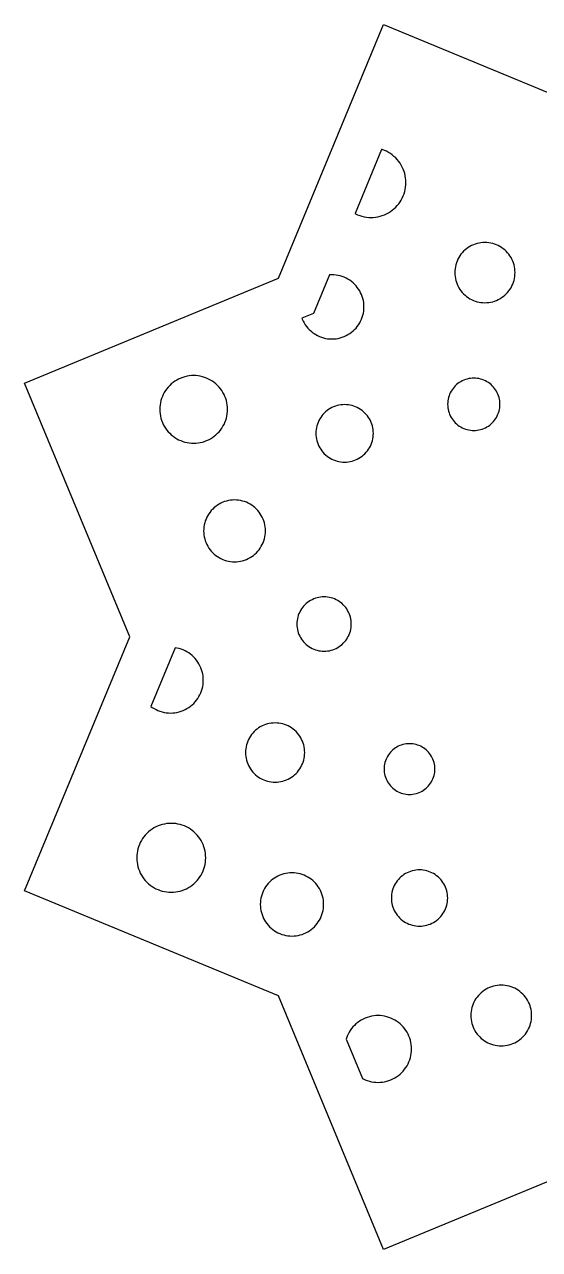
# Model space of a CAD drawing. Header units: millimetres. Extents: x 0 to 450, y -234 to 0.
# Drawn here: x 218.3 to 247.4, y -231.3 to -162 of the extents above; entities that cross this region are included whole.
import ezdxf

# ---------------------------------------------------------------- set-up
doc = ezdxf.new("R2010")
doc.units = ezdxf.units.MM
doc.layers.add('CUT', color=1, linetype='Continuous')

msp = doc.modelspace()

# ---------------------------------------------------------------- linework, layer by layer
at = {"layer": 'CUT'}
for points in [[(254.936, -226.175), (254.936, -196.645), (250.936, -196.645), (250.936, -226.175), (238.586, -231.291), (232.642, -216.94), (218.291, -210.996), (224.235, -196.645), (218.291, -182.295), (232.642, -176.351), (238.586, -162), (252.936, -167.944), (267.287, -162), (273.231, -176.351), (287.582, -182.295), (281.638, -196.645), (287.582, -210.996), (273.231, -216.94), (267.287, -231.291), (254.936, -226.175)], [(239.778, -171.453), (239.807, -171.328), (239.828, -171.2), (239.841, -171.072), (239.845, -170.943), (239.841, -170.814), (239.828, -170.686), (239.807, -170.558), (239.778, -170.433), (239.74, -170.309), (239.695, -170.188), (239.642, -170.071), (239.581, -169.957), (239.513, -169.847), (239.438, -169.743), (239.356, -169.643), (239.268, -169.549), (239.173, -169.46), (239.074, -169.379), (238.969, -169.303), (238.859, -169.235), (238.745, -169.174), (238.628, -169.121), (238.507, -169.076), (238.473, -169.066), (236.97, -172.695), (237.001, -172.711), (237.119, -172.765), (237.24, -172.81), (237.363, -172.848), (237.489, -172.877), (237.616, -172.898), (237.744, -172.91), (237.873, -172.915), (238.002, -172.91), (238.131, -172.898), (238.258, -172.877), (238.384, -172.848), (238.507, -172.81), (238.628, -172.765), (238.745, -172.711), (238.859, -172.651), (238.969, -172.582), (239.074, -172.507), (239.173, -172.425), (239.268, -172.337), (239.356, -172.243), (239.438, -172.143), (239.513, -172.038), (239.581, -171.929), (239.642, -171.815), (239.695, -171.697), (239.74, -171.577), (239.778, -171.453)], [(245.956, -176.475), (245.981, -176.367), (246, -176.257), (246.011, -176.146), (246.014, -176.034), (246.011, -175.923), (246, -175.812), (245.981, -175.702), (245.956, -175.593), (245.924, -175.487), (245.884, -175.382), (245.838, -175.281), (245.786, -175.182), (245.727, -175.088), (245.662, -174.997), (245.591, -174.911), (245.515, -174.83), (245.434, -174.753), (245.348, -174.683), (245.257, -174.618), (245.162, -174.559), (245.064, -174.506), (244.962, -174.46), (244.858, -174.421), (244.751, -174.389), (244.643, -174.363), (244.533, -174.345), (244.422, -174.334), (244.311, -174.331), (244.199, -174.334), (244.088, -174.345), (243.978, -174.363), (243.87, -174.389), (243.763, -174.421), (243.659, -174.46), (243.557, -174.506), (243.459, -174.559), (243.364, -174.618), (243.273, -174.683), (243.187, -174.753), (243.106, -174.83), (243.03, -174.911), (242.959, -174.997), (242.894, -175.088), (242.835, -175.182), (242.783, -175.281), (242.737, -175.382), (242.697, -175.487), (242.665, -175.593), (242.64, -175.702), (242.621, -175.812), (242.61, -175.923), (242.607, -176.034), (242.61, -176.146), (242.621, -176.257), (242.64, -176.367), (242.665, -176.475), (242.697, -176.582), (242.737, -176.686), (242.783, -176.788), (242.835, -176.886), (242.894, -176.981), (242.959, -177.071), (243.03, -177.158), (243.106, -177.239), (243.187, -177.315), (243.273, -177.386), (243.364, -177.451), (243.459, -177.51), (243.557, -177.562), (243.659, -177.608), (243.763, -177.647), (243.87, -177.68), (243.978, -177.705), (244.088, -177.723), (244.199, -177.734), (244.311, -177.738), (244.422, -177.734), (244.533, -177.723), (244.643, -177.705), (244.751, -177.68), (244.858, -177.647), (244.962, -177.608), (245.064, -177.562), (245.162, -177.51), (245.257, -177.451), (245.348, -177.386), (245.434, -177.315), (245.515, -177.239), (245.591, -177.158), (245.662, -177.071), (245.727, -176.981), (245.786, -176.886), (245.838, -176.788), (245.884, -176.686), (245.924, -176.582), (245.956, -176.475)], [(237.415, -178.441), (237.441, -178.326), (237.461, -178.208), (237.472, -178.09), (237.476, -177.972), (237.472, -177.853), (237.461, -177.735), (237.441, -177.617), (237.415, -177.502), (237.38, -177.388), (237.338, -177.277), (237.289, -177.169), (237.233, -177.064), (237.17, -176.963), (237.101, -176.867), (237.026, -176.775), (236.945, -176.688), (236.858, -176.607), (236.766, -176.531), (236.67, -176.462), (236.569, -176.4), (236.464, -176.344), (236.356, -176.295), (236.245, -176.253), (236.131, -176.218), (236.015, -176.191), (235.898, -176.172), (235.78, -176.16), (235.661, -176.156), (235.543, -176.16), (235.534, -176.161), (234.632, -178.341), (233.966, -178.616), (233.984, -178.666), (234.033, -178.774), (234.089, -178.879), (234.152, -178.98), (234.221, -179.076), (234.297, -179.168), (234.378, -179.255), (234.464, -179.336), (234.556, -179.412), (234.653, -179.481), (234.754, -179.543), (234.858, -179.599), (234.967, -179.648), (235.078, -179.69), (235.191, -179.725), (235.307, -179.752), (235.424, -179.771), (235.543, -179.783), (235.661, -179.787), (235.78, -179.783), (235.898, -179.771), (236.015, -179.752), (236.131, -179.725), (236.245, -179.69), (236.356, -179.648), (236.464, -179.599), (236.569, -179.543), (236.67, -179.481), (236.766, -179.412), (236.858, -179.336), (236.945, -179.255), (237.026, -179.168), (237.101, -179.076), (237.17, -178.98), (237.233, -178.879), (237.289, -178.774), (237.338, -178.666), (237.38, -178.555), (237.415, -178.441)], [(229.699, -184.267), (229.728, -184.145), (229.748, -184.021), (229.76, -183.897), (229.764, -183.772), (229.76, -183.646), (229.748, -183.522), (229.728, -183.398), (229.699, -183.276), (229.663, -183.156), (229.619, -183.039), (229.567, -182.925), (229.508, -182.814), (229.442, -182.708), (229.369, -182.606), (229.289, -182.509), (229.204, -182.418), (229.112, -182.332), (229.015, -182.253), (228.914, -182.18), (228.807, -182.114), (228.697, -182.055), (228.583, -182.003), (228.465, -181.959), (228.345, -181.922), (228.223, -181.894), (228.1, -181.874), (227.975, -181.861), (227.85, -181.857), (227.725, -181.861), (227.6, -181.874), (227.476, -181.894), (227.354, -181.922), (227.235, -181.959), (227.117, -182.003), (227.003, -182.055), (226.893, -182.114), (226.786, -182.18), (226.685, -182.253), (226.588, -182.332), (226.496, -182.418), (226.411, -182.509), (226.331, -182.606), (226.258, -182.708), (226.192, -182.814), (226.133, -182.925), (226.081, -183.039), (226.037, -183.156), (226.001, -183.276), (225.972, -183.398), (225.952, -183.522), (225.94, -183.646), (225.936, -183.772), (225.94, -183.897), (225.952, -184.021), (225.972, -184.145), (226.001, -184.267), (226.037, -184.387), (226.081, -184.504), (226.133, -184.618), (226.192, -184.729), (226.258, -184.835), (226.331, -184.937), (226.411, -185.034), (226.496, -185.125), (226.588, -185.211), (226.685, -185.29), (226.786, -185.363), (226.893, -185.429), (227.003, -185.488), (227.117, -185.54), (227.235, -185.584), (227.354, -185.621), (227.476, -185.649), (227.6, -185.67), (227.725, -185.682), (227.85, -185.686), (227.975, -185.682), (228.1, -185.67), (228.223, -185.649), (228.345, -185.621), (228.465, -185.584), (228.583, -185.54), (228.697, -185.488), (228.807, -185.429), (228.914, -185.363), (229.015, -185.29), (229.112, -185.211), (229.204, -185.125), (229.289, -185.034), (229.369, -184.937), (229.442, -184.835), (229.508, -184.729), (229.567, -184.618), (229.619, -184.504), (229.663, -184.387), (229.699, -184.267)], [(245.111, -183.866), (245.133, -183.772), (245.149, -183.677), (245.158, -183.58), (245.162, -183.484), (245.158, -183.387), (245.149, -183.291), (245.133, -183.195), (245.111, -183.101), (245.083, -183.008), (245.049, -182.918), (245.009, -182.83), (244.964, -182.744), (244.912, -182.662), (244.856, -182.584), (244.795, -182.509), (244.729, -182.438), (244.658, -182.372), (244.583, -182.311), (244.505, -182.254), (244.422, -182.203), (244.337, -182.158), (244.249, -182.118), (244.158, -182.084), (244.066, -182.055), (243.972, -182.033), (243.876, -182.018), (243.78, -182.008), (243.683, -182.005), (243.586, -182.008), (243.49, -182.018), (243.395, -182.033), (243.3, -182.055), (243.208, -182.084), (243.117, -182.118), (243.029, -182.158), (242.944, -182.203), (242.862, -182.254), (242.783, -182.311), (242.708, -182.372), (242.638, -182.438), (242.572, -182.509), (242.51, -182.584), (242.454, -182.662), (242.403, -182.744), (242.357, -182.83), (242.317, -182.918), (242.283, -183.008), (242.255, -183.101), (242.233, -183.195), (242.217, -183.291), (242.208, -183.387), (242.205, -183.484), (242.208, -183.58), (242.217, -183.677), (242.233, -183.772), (242.255, -183.866), (242.283, -183.959), (242.317, -184.049), (242.357, -184.138), (242.403, -184.223), (242.454, -184.305), (242.51, -184.384), (242.572, -184.458), (242.638, -184.529), (242.708, -184.595), (242.783, -184.657), (242.862, -184.713), (242.944, -184.764), (243.029, -184.81), (243.117, -184.85), (243.208, -184.884), (243.3, -184.912), (243.395, -184.934), (243.49, -184.949), (243.586, -184.959), (243.683, -184.962), (243.78, -184.959), (243.876, -184.949), (243.972, -184.934), (244.066, -184.912), (244.158, -184.884), (244.249, -184.85), (244.337, -184.81), (244.422, -184.764), (244.505, -184.713), (244.583, -184.657), (244.658, -184.595), (244.729, -184.529), (244.795, -184.458), (244.856, -184.384), (244.912, -184.305), (244.964, -184.223), (245.009, -184.138), (245.049, -184.049), (245.083, -183.959), (245.111, -183.866)], [(237.951, -185.547), (237.975, -185.444), (237.992, -185.339), (238.003, -185.233), (238.006, -185.126), (238.003, -185.02), (237.992, -184.914), (237.975, -184.809), (237.951, -184.706), (237.92, -184.604), (237.882, -184.504), (237.838, -184.408), (237.788, -184.314), (237.732, -184.223), (237.67, -184.137), (237.603, -184.055), (237.53, -183.977), (237.452, -183.904), (237.37, -183.837), (237.284, -183.775), (237.193, -183.719), (237.1, -183.669), (237.003, -183.625), (236.903, -183.587), (236.801, -183.556), (236.698, -183.532), (236.593, -183.515), (236.487, -183.505), (236.381, -183.501), (236.274, -183.505), (236.169, -183.515), (236.064, -183.532), (235.96, -183.556), (235.858, -183.587), (235.759, -183.625), (235.662, -183.669), (235.568, -183.719), (235.478, -183.775), (235.391, -183.837), (235.309, -183.904), (235.231, -183.977), (235.159, -184.055), (235.091, -184.137), (235.029, -184.223), (234.973, -184.314), (234.923, -184.408), (234.879, -184.504), (234.842, -184.604), (234.811, -184.706), (234.787, -184.809), (234.769, -184.914), (234.759, -185.02), (234.755, -185.126), (234.759, -185.233), (234.769, -185.339), (234.787, -185.444), (234.811, -185.547), (234.842, -185.649), (234.879, -185.748), (234.923, -185.845), (234.973, -185.939), (235.029, -186.029), (235.091, -186.116), (235.159, -186.198), (235.231, -186.276), (235.309, -186.348), (235.391, -186.416), (235.478, -186.478), (235.568, -186.534), (235.662, -186.584), (235.759, -186.628), (235.858, -186.666), (235.96, -186.696), (236.064, -186.721), (236.169, -186.738), (236.274, -186.748), (236.381, -186.752), (236.487, -186.748), (236.593, -186.738), (236.698, -186.721), (236.801, -186.696), (236.903, -186.666), (237.003, -186.628), (237.1, -186.584), (237.193, -186.534), (237.284, -186.478), (237.37, -186.416), (237.452, -186.348), (237.53, -186.276), (237.603, -186.198), (237.67, -186.116), (237.732, -186.029), (237.788, -185.939), (237.838, -185.845), (237.882, -185.748), (237.92, -185.649), (237.951, -185.547)], [(231.85, -191.094), (231.876, -190.983), (231.895, -190.87), (231.906, -190.757), (231.909, -190.642), (231.906, -190.528), (231.895, -190.414), (231.876, -190.301), (231.85, -190.19), (231.817, -190.081), (231.776, -189.974), (231.729, -189.87), (231.675, -189.769), (231.615, -189.672), (231.548, -189.579), (231.476, -189.49), (231.398, -189.407), (231.314, -189.329), (231.226, -189.256), (231.133, -189.19), (231.036, -189.129), (230.935, -189.075), (230.831, -189.028), (230.724, -188.988), (230.615, -188.955), (230.503, -188.929), (230.39, -188.91), (230.277, -188.899), (230.162, -188.895), (230.048, -188.899), (229.934, -188.91), (229.821, -188.929), (229.71, -188.955), (229.601, -188.988), (229.494, -189.028), (229.39, -189.075), (229.289, -189.129), (229.192, -189.19), (229.099, -189.256), (229.01, -189.329), (228.927, -189.407), (228.849, -189.49), (228.776, -189.579), (228.71, -189.672), (228.649, -189.769), (228.595, -189.87), (228.548, -189.974), (228.508, -190.081), (228.475, -190.19), (228.449, -190.301), (228.43, -190.414), (228.419, -190.528), (228.415, -190.642), (228.419, -190.757), (228.43, -190.87), (228.449, -190.983), (228.475, -191.094), (228.508, -191.204), (228.548, -191.311), (228.595, -191.415), (228.649, -191.516), (228.71, -191.613), (228.776, -191.706), (228.849, -191.794), (228.927, -191.878), (229.01, -191.956), (229.099, -192.028), (229.192, -192.095), (229.289, -192.155), (229.39, -192.209), (229.494, -192.256), (229.601, -192.297), (229.71, -192.33), (229.821, -192.356), (229.934, -192.375), (230.048, -192.386), (230.162, -192.389), (230.277, -192.386), (230.39, -192.375), (230.503, -192.356), (230.615, -192.33), (230.724, -192.297), (230.831, -192.256), (230.935, -192.209), (231.036, -192.155), (231.133, -192.095), (231.226, -192.028), (231.314, -191.956), (231.398, -191.878), (231.476, -191.794), (231.548, -191.706), (231.615, -191.613), (231.675, -191.516), (231.729, -191.415), (231.776, -191.311), (231.817, -191.204), (231.85, -191.094)], [(236.707, -196.311), (236.73, -196.213), (236.747, -196.114), (236.757, -196.014), (236.76, -195.913), (236.757, -195.812), (236.747, -195.712), (236.73, -195.613), (236.707, -195.515), (236.678, -195.419), (236.643, -195.325), (236.601, -195.233), (236.554, -195.144), (236.501, -195.059), (236.442, -194.977), (236.378, -194.899), (236.309, -194.826), (236.236, -194.757), (236.158, -194.693), (236.076, -194.635), (235.991, -194.581), (235.902, -194.534), (235.811, -194.492), (235.716, -194.457), (235.62, -194.428), (235.522, -194.405), (235.423, -194.389), (235.323, -194.379), (235.222, -194.375), (235.122, -194.379), (235.022, -194.389), (234.922, -194.405), (234.824, -194.428), (234.728, -194.457), (234.634, -194.492), (234.542, -194.534), (234.453, -194.581), (234.368, -194.635), (234.286, -194.693), (234.208, -194.757), (234.135, -194.826), (234.066, -194.899), (234.002, -194.977), (233.944, -195.059), (233.891, -195.144), (233.843, -195.233), (233.802, -195.325), (233.766, -195.419), (233.737, -195.515), (233.714, -195.613), (233.698, -195.712), (233.688, -195.812), (233.685, -195.913), (233.688, -196.014), (233.698, -196.114), (233.714, -196.213), (233.737, -196.311), (233.766, -196.407), (233.802, -196.501), (233.843, -196.593), (233.891, -196.682), (233.944, -196.767), (234.002, -196.849), (234.066, -196.927), (234.135, -197), (234.208, -197.069), (234.286, -197.133), (234.368, -197.191), (234.453, -197.245), (234.542, -197.292), (234.634, -197.333), (234.728, -197.369), (234.824, -197.398), (234.922, -197.421), (235.022, -197.437), (235.122, -197.447), (235.222, -197.451), (235.323, -197.447), (235.423, -197.437), (235.522, -197.421), (235.62, -197.398), (235.716, -197.369), (235.811, -197.333), (235.902, -197.292), (235.991, -197.245), (236.076, -197.191), (236.158, -197.133), (236.236, -197.069), (236.309, -197), (236.378, -196.927), (236.442, -196.849), (236.501, -196.767), (236.554, -196.682), (236.601, -196.593), (236.643, -196.501), (236.678, -196.407), (236.707, -196.311)], [(228.333, -199.571), (228.361, -199.453), (228.38, -199.334), (228.392, -199.213), (228.396, -199.092), (228.392, -198.97), (228.38, -198.85), (228.361, -198.73), (228.333, -198.612), (228.298, -198.496), (228.255, -198.382), (228.205, -198.272), (228.148, -198.165), (228.084, -198.062), (228.013, -197.963), (227.936, -197.87), (227.853, -197.781), (227.765, -197.698), (227.671, -197.621), (227.572, -197.55), (227.469, -197.486), (227.362, -197.429), (227.252, -197.379), (227.138, -197.336), (227.022, -197.301), (226.904, -197.274), (226.797, -197.256), (225.424, -200.569), (225.513, -200.633), (225.616, -200.697), (225.723, -200.754), (225.833, -200.804), (225.947, -200.847), (226.063, -200.882), (226.181, -200.91), (226.301, -200.929), (226.421, -200.941), (226.543, -200.945), (226.664, -200.941), (226.785, -200.929), (226.904, -200.91), (227.022, -200.882), (227.138, -200.847), (227.252, -200.804), (227.362, -200.754), (227.469, -200.697), (227.572, -200.633), (227.671, -200.562), (227.765, -200.485), (227.853, -200.402), (227.936, -200.314), (228.013, -200.22), (228.084, -200.121), (228.148, -200.018), (228.205, -199.911), (228.255, -199.801), (228.298, -199.687), (228.333, -199.571)], [(234.07, -203.613), (234.095, -203.507), (234.113, -203.398), (234.123, -203.29), (234.127, -203.18), (234.123, -203.071), (234.113, -202.962), (234.095, -202.854), (234.07, -202.747), (234.038, -202.642), (233.999, -202.54), (233.954, -202.44), (233.903, -202.343), (233.845, -202.25), (233.781, -202.161), (233.712, -202.077), (233.637, -201.997), (233.557, -201.922), (233.472, -201.853), (233.383, -201.789), (233.29, -201.731), (233.194, -201.679), (233.094, -201.634), (232.991, -201.596), (232.887, -201.564), (232.78, -201.539), (232.672, -201.521), (232.563, -201.51), (232.454, -201.507), (232.344, -201.51), (232.235, -201.521), (232.127, -201.539), (232.02, -201.564), (231.916, -201.596), (231.813, -201.634), (231.713, -201.679), (231.617, -201.731), (231.524, -201.789), (231.435, -201.853), (231.35, -201.922), (231.27, -201.997), (231.195, -202.077), (231.126, -202.161), (231.062, -202.25), (231.004, -202.343), (230.953, -202.44), (230.908, -202.54), (230.869, -202.642), (230.837, -202.747), (230.812, -202.854), (230.795, -202.962), (230.784, -203.071), (230.78, -203.18), (230.784, -203.29), (230.795, -203.398), (230.812, -203.507), (230.837, -203.613), (230.869, -203.718), (230.908, -203.82), (230.953, -203.92), (231.004, -204.017), (231.062, -204.11), (231.126, -204.199), (231.195, -204.283), (231.27, -204.363), (231.35, -204.438), (231.435, -204.508), (231.524, -204.571), (231.617, -204.629), (231.713, -204.681), (231.813, -204.726), (231.916, -204.765), (232.02, -204.796), (232.127, -204.821), (232.235, -204.839), (232.344, -204.85), (232.454, -204.853), (232.563, -204.85), (232.672, -204.839), (232.78, -204.821), (232.887, -204.796), (232.991, -204.765), (233.094, -204.726), (233.194, -204.681), (233.29, -204.629), (233.383, -204.571), (233.472, -204.508), (233.557, -204.438), (233.637, -204.363), (233.712, -204.283), (233.781, -204.199), (233.845, -204.11), (233.903, -204.017), (233.954, -203.92), (233.999, -203.82), (234.038, -203.718), (234.07, -203.613)], [(241.435, -204.486), (241.457, -204.394), (241.472, -204.302), (241.481, -204.208), (241.484, -204.114), (241.481, -204.02), (241.472, -203.927), (241.457, -203.834), (241.435, -203.743), (241.408, -203.653), (241.375, -203.565), (241.336, -203.479), (241.292, -203.396), (241.242, -203.317), (241.187, -203.24), (241.128, -203.168), (241.064, -203.099), (240.995, -203.035), (240.922, -202.975), (240.846, -202.921), (240.766, -202.871), (240.684, -202.827), (240.598, -202.788), (240.51, -202.755), (240.42, -202.728), (240.329, -202.706), (240.236, -202.691), (240.142, -202.682), (240.049, -202.679), (239.955, -202.682), (239.861, -202.691), (239.769, -202.706), (239.677, -202.728), (239.587, -202.755), (239.499, -202.788), (239.414, -202.827), (239.331, -202.871), (239.251, -202.921), (239.175, -202.975), (239.102, -203.035), (239.033, -203.099), (238.969, -203.168), (238.91, -203.24), (238.855, -203.317), (238.805, -203.396), (238.761, -203.479), (238.722, -203.565), (238.689, -203.653), (238.662, -203.743), (238.641, -203.834), (238.625, -203.927), (238.616, -204.02), (238.613, -204.114), (238.616, -204.208), (238.625, -204.302), (238.641, -204.394), (238.662, -204.486), (238.689, -204.576), (238.722, -204.664), (238.761, -204.749), (238.805, -204.832), (238.855, -204.912), (238.91, -204.988), (238.969, -205.061), (239.033, -205.129), (239.102, -205.194), (239.175, -205.253), (239.251, -205.308), (239.331, -205.357), (239.414, -205.402), (239.499, -205.441), (239.587, -205.474), (239.677, -205.501), (239.769, -205.522), (239.861, -205.538), (239.955, -205.547), (240.049, -205.55), (240.142, -205.547), (240.236, -205.538), (240.329, -205.522), (240.42, -205.501), (240.51, -205.474), (240.598, -205.441), (240.684, -205.402), (240.766, -205.357), (240.846, -205.308), (240.922, -205.253), (240.995, -205.194), (241.064, -205.129), (241.128, -205.061), (241.187, -204.988), (241.242, -204.912), (241.292, -204.832), (241.336, -204.749), (241.375, -204.664), (241.408, -204.576), (241.435, -204.486)], [(228.465, -209.64), (228.494, -209.516), (228.515, -209.39), (228.527, -209.263), (228.531, -209.135), (228.527, -209.008), (228.515, -208.881), (228.494, -208.755), (228.465, -208.631), (228.428, -208.509), (228.383, -208.389), (228.33, -208.273), (228.27, -208.161), (228.203, -208.052), (228.129, -207.949), (228.048, -207.85), (227.961, -207.757), (227.867, -207.67), (227.769, -207.589), (227.665, -207.515), (227.557, -207.447), (227.444, -207.387), (227.328, -207.334), (227.209, -207.289), (227.087, -207.252), (226.962, -207.223), (226.837, -207.203), (226.71, -207.19), (226.582, -207.186), (226.455, -207.19), (226.328, -207.203), (226.202, -207.223), (226.078, -207.252), (225.956, -207.289), (225.836, -207.334), (225.72, -207.387), (225.608, -207.447), (225.499, -207.515), (225.396, -207.589), (225.297, -207.67), (225.204, -207.757), (225.117, -207.85), (225.036, -207.949), (224.962, -208.052), (224.894, -208.161), (224.834, -208.273), (224.781, -208.389), (224.736, -208.509), (224.699, -208.631), (224.67, -208.755), (224.65, -208.881), (224.637, -209.008), (224.633, -209.135), (224.637, -209.263), (224.65, -209.39), (224.67, -209.516), (224.699, -209.64), (224.736, -209.762), (224.781, -209.881), (224.834, -209.997), (224.894, -210.11), (224.962, -210.218), (225.036, -210.322), (225.117, -210.42), (225.204, -210.514), (225.297, -210.601), (225.396, -210.682), (225.499, -210.756), (225.608, -210.823), (225.72, -210.883), (225.836, -210.936), (225.956, -210.981), (226.078, -211.018), (226.202, -211.047), (226.328, -211.068), (226.455, -211.08), (226.582, -211.084), (226.71, -211.08), (226.837, -211.068), (226.962, -211.047), (227.087, -211.018), (227.209, -210.981), (227.328, -210.936), (227.444, -210.883), (227.557, -210.823), (227.665, -210.756), (227.769, -210.682), (227.867, -210.601), (227.961, -210.514), (228.048, -210.42), (228.129, -210.322), (228.203, -210.218), (228.27, -210.11), (228.33, -209.997), (228.383, -209.881), (228.428, -209.762), (228.465, -209.64)], [(242.153, -211.822), (242.177, -211.721), (242.193, -211.618), (242.204, -211.514), (242.207, -211.41), (242.204, -211.306), (242.193, -211.202), (242.177, -211.1), (242.153, -210.998), (242.123, -210.899), (242.086, -210.801), (242.043, -210.706), (241.994, -210.614), (241.939, -210.526), (241.878, -210.441), (241.812, -210.361), (241.741, -210.285), (241.665, -210.213), (241.584, -210.147), (241.5, -210.087), (241.411, -210.032), (241.319, -209.983), (241.225, -209.94), (241.127, -209.903), (241.027, -209.873), (240.926, -209.849), (240.823, -209.832), (240.72, -209.822), (240.615, -209.819), (240.511, -209.822), (240.408, -209.832), (240.305, -209.849), (240.204, -209.873), (240.104, -209.903), (240.006, -209.94), (239.912, -209.983), (239.82, -210.032), (239.731, -210.087), (239.647, -210.147), (239.566, -210.213), (239.49, -210.285), (239.419, -210.361), (239.353, -210.441), (239.292, -210.526), (239.237, -210.614), (239.188, -210.706), (239.145, -210.801), (239.108, -210.899), (239.078, -210.998), (239.054, -211.1), (239.038, -211.202), (239.027, -211.306), (239.024, -211.41), (239.027, -211.514), (239.038, -211.618), (239.054, -211.721), (239.078, -211.822), (239.108, -211.922), (239.145, -212.019), (239.188, -212.114), (239.237, -212.206), (239.292, -212.294), (239.353, -212.379), (239.419, -212.46), (239.49, -212.536), (239.566, -212.607), (239.647, -212.673), (239.731, -212.733), (239.82, -212.788), (239.912, -212.838), (240.006, -212.881), (240.104, -212.917), (240.204, -212.947), (240.305, -212.971), (240.408, -212.988), (240.511, -212.998), (240.615, -213.002), (240.72, -212.998), (240.823, -212.988), (240.926, -212.971), (241.027, -212.947), (241.127, -212.917), (241.225, -212.881), (241.319, -212.838), (241.411, -212.788), (241.5, -212.733), (241.584, -212.673), (241.665, -212.607), (241.741, -212.536), (241.812, -212.46), (241.878, -212.379), (241.939, -212.294), (241.994, -212.206), (242.043, -212.114), (242.086, -212.019), (242.123, -211.922), (242.153, -211.822)], [(235.134, -212.233), (235.161, -212.119), (235.18, -212.004), (235.192, -211.887), (235.195, -211.77), (235.192, -211.653), (235.18, -211.537), (235.161, -211.421), (235.134, -211.307), (235.1, -211.195), (235.059, -211.086), (235.011, -210.979), (234.956, -210.876), (234.894, -210.777), (234.826, -210.682), (234.751, -210.591), (234.671, -210.506), (234.586, -210.426), (234.496, -210.351), (234.4, -210.283), (234.301, -210.221), (234.198, -210.166), (234.091, -210.118), (233.982, -210.077), (233.87, -210.043), (233.756, -210.016), (233.64, -209.997), (233.524, -209.986), (233.407, -209.982), (233.29, -209.986), (233.173, -209.997), (233.058, -210.016), (232.944, -210.043), (232.832, -210.077), (232.722, -210.118), (232.616, -210.166), (232.512, -210.221), (232.413, -210.283), (232.318, -210.351), (232.227, -210.426), (232.142, -210.506), (232.062, -210.591), (231.988, -210.682), (231.92, -210.777), (231.858, -210.876), (231.803, -210.979), (231.754, -211.086), (231.713, -211.195), (231.679, -211.307), (231.653, -211.421), (231.634, -211.537), (231.622, -211.653), (231.618, -211.77), (231.622, -211.887), (231.634, -212.004), (231.653, -212.119), (231.679, -212.233), (231.713, -212.345), (231.754, -212.455), (231.803, -212.561), (231.858, -212.665), (231.92, -212.764), (231.988, -212.859), (232.062, -212.95), (232.142, -213.035), (232.227, -213.115), (232.318, -213.189), (232.413, -213.257), (232.512, -213.319), (232.616, -213.374), (232.722, -213.423), (232.832, -213.464), (232.944, -213.498), (233.058, -213.525), (233.173, -213.544), (233.29, -213.555), (233.407, -213.559), (233.524, -213.555), (233.64, -213.544), (233.756, -213.525), (233.87, -213.498), (233.982, -213.464), (234.091, -213.423), (234.198, -213.374), (234.301, -213.319), (234.4, -213.257), (234.496, -213.189), (234.586, -213.115), (234.671, -213.035), (234.751, -212.95), (234.826, -212.859), (234.894, -212.764), (234.956, -212.665), (235.011, -212.561), (235.059, -212.455), (235.1, -212.345), (235.134, -212.233)], [(246.895, -218.501), (246.921, -218.391), (246.939, -218.28), (246.95, -218.169), (246.954, -218.056), (246.95, -217.944), (246.939, -217.832), (246.921, -217.721), (246.895, -217.611), (246.863, -217.504), (246.823, -217.399), (246.777, -217.296), (246.724, -217.197), (246.664, -217.101), (246.599, -217.01), (246.527, -216.923), (246.451, -216.841), (246.369, -216.764), (246.282, -216.693), (246.19, -216.627), (246.095, -216.568), (245.996, -216.515), (245.893, -216.468), (245.788, -216.429), (245.68, -216.396), (245.571, -216.371), (245.46, -216.352), (245.348, -216.341), (245.235, -216.338), (245.123, -216.341), (245.011, -216.352), (244.9, -216.371), (244.791, -216.396), (244.683, -216.429), (244.578, -216.468), (244.475, -216.515), (244.376, -216.568), (244.281, -216.627), (244.189, -216.693), (244.102, -216.764), (244.02, -216.841), (243.944, -216.923), (243.872, -217.01), (243.807, -217.101), (243.747, -217.197), (243.694, -217.296), (243.648, -217.399), (243.608, -217.504), (243.576, -217.611), (243.55, -217.721), (243.532, -217.832), (243.521, -217.944), (243.517, -218.056), (243.521, -218.169), (243.532, -218.28), (243.55, -218.391), (243.576, -218.501), (243.608, -218.608), (243.648, -218.714), (243.694, -218.816), (243.747, -218.915), (243.807, -219.011), (243.872, -219.102), (243.944, -219.189), (244.02, -219.271), (244.102, -219.348), (244.189, -219.419), (244.281, -219.485), (244.376, -219.544), (244.475, -219.597), (244.578, -219.644), (244.683, -219.683), (244.791, -219.716), (244.9, -219.742), (245.011, -219.76), (245.123, -219.771), (245.235, -219.775), (245.348, -219.771), (245.46, -219.76), (245.571, -219.742), (245.68, -219.716), (245.788, -219.683), (245.893, -219.644), (245.996, -219.597), (246.095, -219.544), (246.19, -219.485), (246.282, -219.419), (246.369, -219.348), (246.451, -219.271), (246.527, -219.189), (246.599, -219.102), (246.664, -219.011), (246.724, -218.915), (246.777, -218.816), (246.823, -218.714), (246.863, -218.608), (246.895, -218.501)], [(240.126, -220.318), (240.146, -220.196), (240.158, -220.072), (240.162, -219.949), (240.158, -219.825), (240.146, -219.702), (240.126, -219.58), (240.098, -219.459), (240.062, -219.341), (240.019, -219.225), (239.968, -219.113), (239.909, -219.004), (239.844, -218.898), (239.772, -218.798), (239.693, -218.702), (239.609, -218.612), (239.518, -218.527), (239.423, -218.449), (239.322, -218.377), (239.217, -218.312), (239.108, -218.253), (238.995, -218.202), (238.88, -218.159), (238.761, -218.123), (238.641, -218.095), (238.519, -218.074), (238.396, -218.062), (238.272, -218.058), (238.148, -218.062), (238.025, -218.074), (237.903, -218.095), (237.783, -218.123), (237.664, -218.159), (237.549, -218.202), (237.436, -218.253), (237.327, -218.312), (237.222, -218.377), (237.121, -218.449), (237.025, -218.527), (236.935, -218.612), (236.851, -218.702), (236.772, -218.798), (236.7, -218.898), (236.635, -219.004), (236.576, -219.113), (236.525, -219.225), (236.482, -219.341), (236.468, -219.385), (237.395, -221.623), (237.436, -221.644), (237.549, -221.695), (237.664, -221.739), (237.783, -221.775), (237.903, -221.803), (238.025, -221.823), (238.148, -221.835), (238.272, -221.839), (238.396, -221.835), (238.519, -221.823), (238.641, -221.803), (238.761, -221.775), (238.88, -221.739), (238.995, -221.695), (239.108, -221.644), (239.217, -221.586), (239.322, -221.521), (239.423, -221.449), (239.518, -221.37), (239.609, -221.286), (239.693, -221.195), (239.772, -221.1), (239.844, -220.999), (239.909, -220.894), (239.968, -220.785), (240.019, -220.672), (240.062, -220.556), (240.098, -220.438), (240.126, -220.318)]]:
    msp.add_lwpolyline(points, close=True, dxfattribs=at)

doc.saveas('drawing.dxf')
